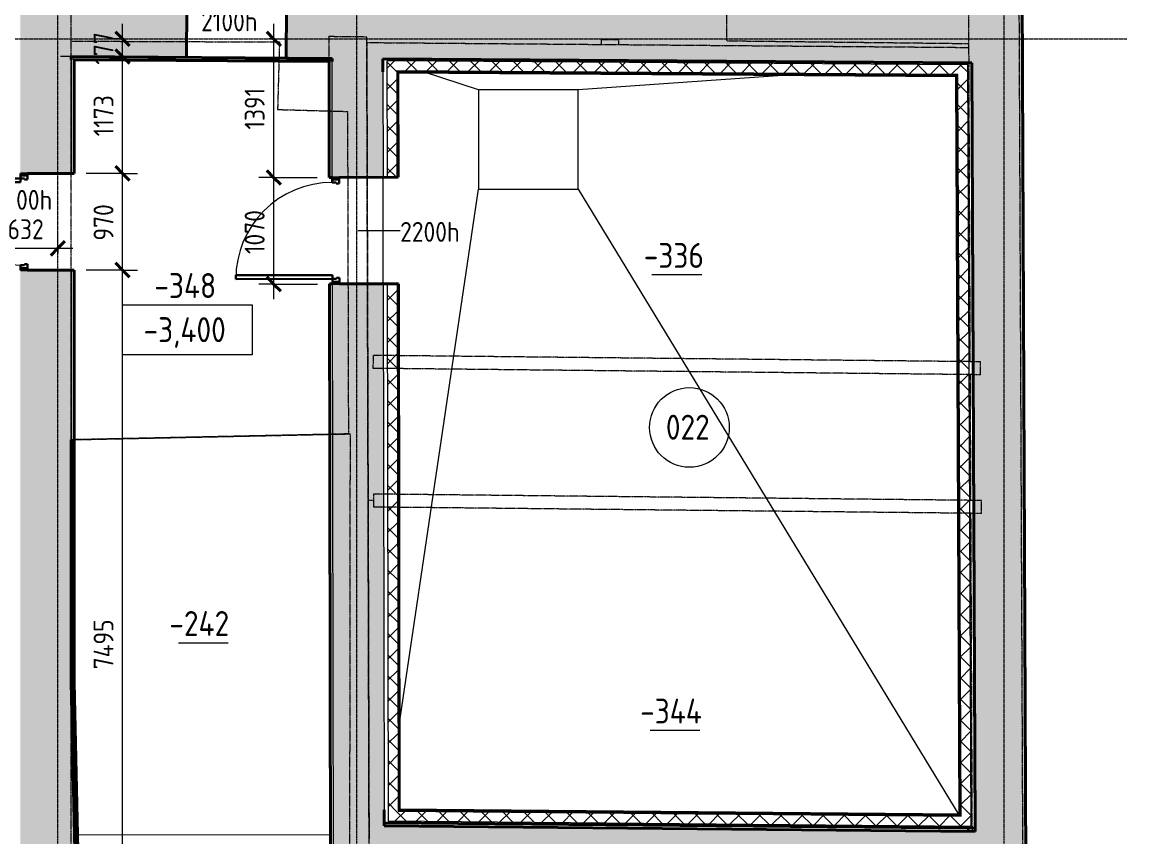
# Model space of a CAD drawing. Header units: millimetres. Extents: x -11886 to 147109, y 276 to 46084.
# Drawn here: x 46050 to 57142, y 28847 to 37025 of the extents above; entities that cross this region are included whole.
import ezdxf

# ---------------------------------------------------------------- set-up
doc = ezdxf.new("R2010")
doc.units = ezdxf.units.MM
doc.linetypes.add('ADSK_Линия сетки', pattern=[25, 20, -2.5, 0, -2.5])
doc.linetypes.add('ADSK_Сверху', pattern=[4.5, 3, -1.5])
for name, color, linetype, lineweight in [('Аннотация', 7, 'Continuous', 20), ('Двери', 7, 'Continuous', 18), ('Каркас', 7, 'Continuous', 18), ('Марки', 7, 'Continuous', 20), ('Марки дверей', 7, 'Continuous', 20), ('Марки помещений', 7, 'Continuous', 20), ('Оси', 7, 'Continuous', 9), ('Отметки', 7, 'Continuous', 9), ('Перекрытие', 7, 'Continuous', 18), ('Размеры', 7, 'Continuous', 9), ('Размеры-100', 7, 'Continuous', 9), ('Стены внутренние', 7, 'Continuous', 18), ('Стены наружные', 7, 'Continuous', 18), ('Стены штриховка', 7, 'Continuous', 18)]:
    doc.layers.add(name, color=color, linetype=linetype, lineweight=lineweight)
doc.styles.add('GOST Common_1', font='GOST_Common.ttf', dxfattribs={"width": 0.9, "height": 250})
doc.styles.add('GOST Common_2', font='GOST_Common.ttf', dxfattribs={"width": 0.9, "height": 200})
doc.dimstyles.new('ADSK_Основной_2_мм_Округление_до_1_мм', dxfattribs={"dimscale": 304.8, "dimtxt": 201.142999, "dimasz": 0.463911, "dimexe": 0.492126, "dimexo": 0.492126, "dimgap": 0.098425, "dimtad": 1, "dimdec": 0, "dimdsep": 46, "dimtxsty": 'GOST Common_2', "dimblk1": 'OBLIQUE', "dimblk2": 'OBLIQUE', "dimsah": 1, "dimcen": 0.09, "dimdle": 0.492126, "dimazin": 2, "dimtfac": 1, "dimtdec": 4, "dimtix": 1, "dimtmove": 0, "dimatfit": 3, "dimfxl": 1, "dimtvp": 1, "dimtolj": 1, "dimtzin": 0, "dimlwd": 20, "dimlwe": 20, "dimarcsym": 2})
pattern_1 = [(45, (0, 0), (-106.06602, 106.06602), []), (135, (0, 0), (-106.06602, -106.06602), [])]

# ---------------------------------------------------------------- blocks, each defined once
blk = doc.blocks.new('Типовая двутавровая балка _АСТО 20-93_ Балки - 130х360мм-784748-00 План подвала кладочный')
at = {"layer": 'Каркас', "color": 253, "linetype": 'ADSK_Сверху', "true_color": 0xaaaaaa}
for p, q in [((-3049.5, 67.5), (-3049.5, -62.5)), ((-3049.5, 67.5), (3049.5, 67.5)), ((3049.5, -62.5), (3049.5, 67.5)), ((-3049.5, -62.5), (3049.5, -62.5))]:
    blk.add_line(p, q, dxfattribs=at)
blk = doc.blocks.new('Типовая двутавровая балка _АСТО 20-93_ Балки - 130х360мм-785250-00 План подвала кладочный')
at = {"layer": 'Каркас', "color": 253, "linetype": 'ADSK_Сверху', "true_color": 0xaaaaaa}
for p, q in [((-3052.5, 67.5), (-3052.5, -62.5)), ((-3052.5, 67.5), (3052.5, 67.5)), ((3052.5, -62.5), (3052.5, 67.5)), ((-3052.5, -62.5), (3052.5, -62.5))]:
    blk.add_line(p, q, dxfattribs=at)
blk = doc.blocks.new('AC_Дверь_Однопольная - Д-8п 1070х2200h-1983182-00 План подвала кладочный')
at = {"layer": 'Двери', "lineweight": 30}
for p, q in [((-485, 1225), (-445, 1225)), ((-485, 255), (-485, 1225)), ((-445, 1225), (-445, 255)), ((-535, 255), (-515, 255)), ((-535, 185), (-535, 255)), ((-515, 255), (-485, 255)), ((-515, 185), (-515, 255)), ((-515, 255), (-515, 185)), ((-445, 255), (-485, 255)), ((-485, 255), (-485, 215)), ((485, 255), (515, 255)), ((485, 215), (485, 255)), ((515, 255), (515, 185)), ((515, 255), (535, 255)), ((515, 185), (515, 255)), ((535, 255), (535, 185)), ((-515, 185), (-535, 185)), ((-475, 185), (-515, 185)), ((-485, 215), (-475, 215)), ((-475, 215), (-475, 185)), ((475, 215), (485, 215)), ((475, 185), (475, 215)), ((515, 185), (475, 185)), ((535, 185), (515, 185))]:
    blk.add_line(p, q, dxfattribs=at)
at = {"layer": 'Двери'}
blk.add_arc((-485, 255), 970, 0, 90, dxfattribs=at)
blk = doc.blocks.new('AC_Дверь_Однопольная - ДН-10л 970х2100h-2500086-00 План подвала кладочный')
at = {"layer": 'Двери', "lineweight": 30}
for p, q in [((435, 1125), (395, 1125)), ((395, 1125), (395, 255)), ((435, 255), (435, 1125)), ((-465, 255), (-485, 255)), ((-485, 255), (-485, 185)), ((-435, 255), (-465, 255)), ((-465, 255), (-465, 185)), ((-465, 185), (-465, 255)), ((-435, 215), (-435, 255)), ((395, 255), (435, 255)), ((465, 255), (435, 255)), ((435, 255), (435, 215)), ((465, 185), (465, 255)), ((485, 255), (465, 255)), ((465, 255), (465, 185)), ((485, 185), (485, 255)), ((-485, 185), (-465, 185)), ((-465, 185), (-425, 185)), ((-425, 215), (-435, 215)), ((-425, 185), (-425, 215)), ((435, 215), (425, 215)), ((425, 215), (425, 185)), ((425, 185), (465, 185)), ((465, 185), (485, 185))]:
    blk.add_line(p, q, dxfattribs=at)
at = {"layer": 'Двери'}
blk.add_arc((435, 255), 870, 90, 180, dxfattribs=at)
blk = doc.blocks.new('ADSK_Марка_Помещение_ОдноЗначение - Номер-247393-00 План подвала кладочный')
at = {"layer": 'Марки помещений'}
blk.add_circle((0, 0), 4, dxfattribs=at)
blk = doc.blocks.new('Высотные отметки - Рамка-5093-00 План подвала кладочный')
at = {"layer": 'Аннотация'}
for p, q in [((-6.5, 0), (-6.5, 5)), ((-6.5, 5), (6.5, 5)), ((6.5, 5), (6.5, 0)), ((6.5, 0), (-6.5, 0))]:
    blk.add_line(p, q, dxfattribs=at)
blk = doc.blocks.new('ADSK_Марка_Перекрытие - Отметка низа-2041711-00 План подвала кладочный')
at = {"layer": 'Марки'}
blk.add_line((-2.5, 0), (2.5, 0), dxfattribs=at)
blk = doc.blocks.new('DIMBLOCK153-00 План подвала кладочный')
at = {"layer": 'Размеры-100', "lineweight": 40}
for p, q in [((47060, 34537), (46989, 34608)), ((47060, 34537), (47130, 34466)), ((47060, 27042), (46989, 27113)), ((47060, 27042), (47130, 26971))]:
    blk.add_line(p, q, dxfattribs=at)
at = {"layer": 'Размеры-100', "lineweight": 20}
for p, q in [((47060, 34537), (46693, 34537)), ((47060, 27042), (47060, 34537)), ((47060, 34537), (47210, 34537)), ((47060, 27042), (46683, 27042)), ((47060, 27042), (47210, 27042))]:
    blk.add_line(p, q, dxfattribs=at)
at = {"layer": 'Размеры-100', "color": 0, "lineweight": 20, "insert": (46768, 30529), "char_height": 200, "width": 625.93, "attachment_point": 1, "rotation": 90, "line_spacing_factor": 1.022761, "style": 'GOST Common_2'}
blk.add_mtext('7495', dxfattribs=at)
blk = doc.blocks.new('_Oblique')
at = {"color": 0, "linetype": 'ByBlock', "lineweight": -2}
blk.add_line((-0.5, -0.5), (0.5, 0.5), dxfattribs=at)
blk = doc.blocks.new('DIMBLOCK154-00 План подвала кладочный')
at = {"layer": 'Размеры-100', "lineweight": 20}
for p, q in [((47060, 35507), (46693, 35507)), ((47060, 34537), (47060, 35507)), ((47060, 35507), (47210, 35507)), ((47060, 34537), (46693, 34537)), ((47060, 34537), (47210, 34537))]:
    blk.add_line(p, q, dxfattribs=at)
at = {"layer": 'Размеры-100', "lineweight": 40}
for p, q in [((47060, 35507), (46989, 35578)), ((47060, 35507), (47130, 35436)), ((47060, 34537), (46989, 34608)), ((47060, 34537), (47130, 34466))]:
    blk.add_line(p, q, dxfattribs=at)
at = {"layer": 'Размеры-100', "color": 0, "lineweight": 20, "insert": (46768, 34833), "char_height": 200, "width": 454.11, "attachment_point": 1, "rotation": 90, "line_spacing_factor": 1.022761, "style": 'GOST Common_2'}
blk.add_mtext('970', dxfattribs=at)
blk = doc.blocks.new('DIMBLOCK155-00 План подвала кладочный')
at = {"layer": 'Размеры-100', "lineweight": 40}
for p, q in [((47060, 36680), (46989, 36751)), ((47060, 36680), (47130, 36609)), ((47060, 35507), (46989, 35578)), ((47060, 35507), (47130, 35436))]:
    blk.add_line(p, q, dxfattribs=at)
at = {"layer": 'Размеры-100', "lineweight": 20}
for p, q in [((47060, 36680), (46436, 36680)), ((47060, 35507), (47060, 36680)), ((47060, 36680), (47210, 36680)), ((47060, 35507), (46693, 35507)), ((47060, 35507), (47210, 35507))]:
    blk.add_line(p, q, dxfattribs=at)
at = {"layer": 'Размеры-100', "color": 0, "lineweight": 20, "insert": (46768, 35879), "char_height": 200, "width": 515.47, "attachment_point": 1, "rotation": 90, "line_spacing_factor": 1.022761, "style": 'GOST Common_2'}
blk.add_mtext('1173', dxfattribs=at)
blk = doc.blocks.new('DIMBLOCK156-00 План подвала кладочный')
at = {"layer": 'Размеры-100', "lineweight": 20}
for p, q in [((47060, 36680), (47060, 37007)), ((47060, 36857), (46910, 36857)), ((47060, 36857), (47110, 36857)), ((47060, 36680), (46436, 36680)), ((47060, 36680), (47210, 36680))]:
    blk.add_line(p, q, dxfattribs=at)
at = {"layer": 'Размеры-100', "lineweight": 40}
for p, q in [((47060, 36857), (46989, 36927)), ((47060, 36857), (47130, 36786)), ((47060, 36680), (46989, 36751)), ((47060, 36680), (47130, 36609))]:
    blk.add_line(p, q, dxfattribs=at)
at = {"layer": 'Размеры-100', "color": 0, "lineweight": 20, "insert": (46768, 36598), "char_height": 200, "width": 409.1, "attachment_point": 1, "rotation": 90, "line_spacing_factor": 1.022761, "style": 'GOST Common_2'}
blk.add_mtext('177', dxfattribs=at)
blk = doc.blocks.new('DIMBLOCK158-00 План подвала кладочный')
at = {"layer": 'Размеры-100', "lineweight": 20}
for p, q in [((45778, 34755), (45778, 34905)), ((46410, 34755), (46410, 34905)), ((45778, 34755), (46560, 34755)), ((45778, 34755), (45778, 34694)), ((46410, 34755), (46410, 34705))]:
    blk.add_line(p, q, dxfattribs=at)
at = {"layer": 'Размеры-100', "lineweight": 40}
for p, q in [((45778, 34755), (45708, 34684)), ((45778, 34755), (45849, 34826)), ((46410, 34755), (46339, 34684)), ((46410, 34755), (46481, 34826))]:
    blk.add_line(p, q, dxfattribs=at)
at = {"layer": 'Размеры-100', "color": 0, "lineweight": 20, "insert": (45905, 35046), "char_height": 200, "width": 454.11, "attachment_point": 1, "line_spacing_factor": 1.022761, "style": 'GOST Common_2'}
blk.add_mtext('632', dxfattribs=at)
blk = doc.blocks.new('DIMBLOCK169-00 План подвала кладочный')
at = {"layer": 'Размеры-100', "lineweight": 20}
for p, q in [((48576, 37007), (48576, 35466)), ((48576, 36857), (48526, 36857)), ((48576, 36857), (48726, 36857)), ((48576, 35466), (48426, 35466)), ((48576, 35466), (49014, 35466))]:
    blk.add_line(p, q, dxfattribs=at)
at = {"layer": 'Размеры-100', "lineweight": 40}
for p, q in [((48576, 36857), (48506, 36927)), ((48576, 36857), (48647, 36786)), ((48576, 35466), (48506, 35537)), ((48576, 35466), (48647, 35395))]:
    blk.add_line(p, q, dxfattribs=at)
at = {"layer": 'Размеры-100', "color": 0, "lineweight": 20, "insert": (48285, 35947), "char_height": 200, "width": 515.47, "attachment_point": 1, "rotation": 90, "line_spacing_factor": 1.022761, "style": 'GOST Common_2'}
blk.add_mtext('1391', dxfattribs=at)
blk = doc.blocks.new('DIMBLOCK170-00 План подвала кладочный')
at = {"layer": 'Размеры-100', "lineweight": 40}
for p, q in [((48576, 35466), (48506, 35537)), ((48576, 35466), (48647, 35395)), ((48576, 34396), (48506, 34467)), ((48576, 34396), (48647, 34325))]:
    blk.add_line(p, q, dxfattribs=at)
at = {"layer": 'Размеры-100', "lineweight": 20}
for p, q in [((48576, 35466), (48426, 35466)), ((48576, 35466), (48576, 34246)), ((48576, 35466), (49014, 35466)), ((48576, 34396), (48426, 34396)), ((48576, 34396), (49016, 34396))]:
    blk.add_line(p, q, dxfattribs=at)
at = {"layer": 'Размеры-100', "color": 0, "lineweight": 20, "insert": (48285, 34697), "char_height": 200, "width": 560.47, "attachment_point": 1, "rotation": 90, "line_spacing_factor": 1.022761, "style": 'GOST Common_2'}
blk.add_mtext('1070', dxfattribs=at)

msp = doc.modelspace()

# ---------------------------------------------------------------- hatches: boundary and pattern name
at = {"layer": 'Стены внутренние', "true_color": 0xc0c0c0}
h = msp.add_hatch(color=9, dxfattribs=at)
h.paths.add_polyline_path([(48998.09, 36661.76), (49001.55, 37171.75), (48705.33, 37173.76), (48701.87, 36663.77), (48824.24, 36662.94)])
h.paths.add_polyline_path([(47701.89, 36670.55), (47705.35, 37180.54), (46543.21, 37188.42), (46543.84, 36678.4)])
for points in [[(55583.51, 36617.12), (55581.31, 37127.14), (49001.55, 37171.75), (48998.09, 36661.76), (53385.05, 36632.02)], [(55617.97, 28652.23), (55616.89, 28902.25), (49685.19, 28956.73), (49685.63, 28706.71), (53385.05, 28672.74)]]:
    msp.add_hatch(color=9, dxfattribs=at).paths.add_polyline_path(points)
h = msp.add_hatch(color=9, dxfattribs=at)
h.paths.add_polyline_path([(49698.99, 21016.69), (49695.04, 23289.82), (49185.04, 23288.94), (49188.98, 21019.89), (49394.34, 21018.6)])
h.paths.add_polyline_path([(49178.93, 26804.17), (49688.93, 26805.06), (49675.74, 34397.8), (49165.74, 34396.91), (49178.75, 26909.6)])
h.paths.add_polyline_path([(49163.88, 35466.91), (49673.88, 35467.79), (49671.81, 36657.19), (49161.8, 36660.65), (49163.73, 35554.58)])
at = {"layer": 'Стены внутренние', "lineweight": 9}
h = msp.add_hatch(dxfattribs=at)
h.set_pattern_fill('FP_1', color=256, style=0, pattern_type=2)
h.set_pattern_definition(pattern_1)
h.paths.add_polyline_path([(55544.03, 36497.38), (55543.6, 36597.39), (49711.85, 36636.92), (49712.02, 36536.92), (55444.03, 36498.06)])
h = msp.add_hatch(dxfattribs=at)
h.set_pattern_fill('FP_1', color=256, style=0, pattern_type=2)
h.set_pattern_definition(pattern_1)
h.paths.add_polyline_path([(49824.93, 29106.72), (49815.74, 34398.04), (49715.74, 34397.86), (49724.93, 29107.6)])
h.paths.add_polyline_path([(49713.88, 35467.86), (49813.88, 35468.04), (49812.02, 36536.24), (49712.02, 36536.92), (49713.73, 35554.58)])
h = msp.add_hatch(dxfattribs=at)
h.set_pattern_fill('FP_1', color=256, style=0, pattern_type=2)
h.set_pattern_definition(pattern_1)
h.paths.add_polyline_path([(55576.23, 29055.94), (55544.03, 36497.38), (55444.03, 36498.06), (55476.22, 29056.83)])
at = {"layer": 'Стены внутренние', "true_color": 0xc0c0c0}
h = msp.add_hatch(color=9, dxfattribs=at)
h.paths.add_polyline_path([(46743.97, 21035.27), (46638.77, 25941.16), (46543.21, 25938.43), (46543.84, 21036.53)])
h.paths.add_polyline_path([(46543.21, 27035.48), (46615.28, 27037.02), (46543.21, 30397.96), (46543.21, 27574.59)])
at = {"layer": 'Стены внутренние', "lineweight": 9}
h = msp.add_hatch(dxfattribs=at)
h.set_pattern_fill('FP_1', color=256, style=0, pattern_type=2)
h.set_pattern_definition(pattern_1)
h.paths.add_polyline_path([(55576.66, 28955.93), (55576.23, 29055.94), (49724.93, 29107.6), (49725.1, 29007.6), (53385.05, 28975.28)])
at = {"layer": 'Стены наружные', "true_color": 0xc0c0c0}
h = msp.add_hatch(color=9, dxfattribs=at)
h.paths.add_polyline_path([(46543.21, 21035.78), (46543.21, 25938.43), (46033.21, 25938.43), (46033.21, 21035.78), (46321.51, 21035.78)])
h.paths.add_polyline_path([(46543.21, 27029.93), (46543.21, 34537.12), (46033.21, 34537.12), (46033.21, 27029.93)])
h.paths.add_polyline_path([(46033.21, 35507.12), (46543.21, 35507.12), (46543.21, 41485.29), (46033.21, 41485.29), (46033.21, 35554.58)])
h.paths.add_polyline_path([(46033.21, 42485.29), (46543.21, 42485.29), (46543.21, 43731.91), (46033.21, 43731.91), (46033.21, 42985.29)])
msp.add_hatch(color=9, dxfattribs=at).paths.add_polyline_path([(56161.19, 20976.05), (56065.51, 43091.91), (55555.5, 43091.91), (55651.17, 20979.26), (55665.45, 20979.17)])

# ---------------------------------------------------------------- linework, layer by layer
at = {"layer": 'Марки дверей'}
msp.add_line((49419.81, 34932.35), (49845.85, 34932.35), dxfattribs=at)
at = {"layer": 'Оси', "linetype": 'ADSK_Линия сетки'}
for p, q in [((46409.91, 1075.56), (46409.91, 44534.79)), ((49409.91, 1075.56), (49409.91, 44534.79)), ((55909.91, 1075.56), (55909.91, 44534.79)), ((-11086.22, 36856.79), (57141.72, 36856.79))]:
    msp.add_line(p, q, dxfattribs=at)
at = {"layer": 'Перекрытие', "color": 136, "true_color": 0x008080}
for p, q in [((48703.61, 36919.87), (48704.76, 37173.76)), ((47703.62, 36925.54), (47702.46, 36670.55)), ((50632.62, 36347.17), (50089.68, 36522.36)), ((53780.11, 36497.34), (51632.62, 36347.17)), ((50632.62, 36347.17), (50632.62, 35347.17)), ((51632.62, 36347.17), (50632.62, 36347.17)), ((51632.62, 35347.17), (51632.62, 36347.17)), ((49673.88, 35466.79), (49233.88, 35466.03)), ((49675.74, 34397.8), (49673.88, 35467.79)), ((49675.74, 34397.8), (49673.88, 35466.79)), ((49835.43, 29970.09), (50632.62, 35347.17)), ((50632.62, 35347.17), (51632.62, 35347.17)), ((51632.62, 35347.17), (55454.45, 29069.01)), ((49685.19, 28956.73), (49689.82, 28987.92)), ((49145.34, 28868.57), (46606.12, 28863.36)), ((55535.24, 28936.3), (55555.63, 28902.81)), ((55555.39, 28936.12), (55555.63, 28902.81))]:
    msp.add_line(p, q, dxfattribs=at)
at = {"layer": 'Перекрытие', "color": 9, "linetype": 'ADSK_Сверху', "true_color": 0xc2c2c2}
for p, q in [((46543.84, 36834.26), (48634.28, 36825.99)), ((48634.28, 36825.99), (48615.38, 36147.91)), ((49514.26, 36820.27), (55552.85, 36771.02)), ((49537.16, 28830.93), (49514.26, 36820.27)), ((48615.38, 36147.91), (49317.37, 36128.34)), ((49317.37, 36128.34), (49326.35, 32891.97)), ((46543.84, 32833.27), (49342.9, 32892.17)), ((49326.35, 32891.97), (46543.84, 32833.28)), ((49342.9, 32892.17), (49337.75, 28700.38)), ((49527.43, 32225.97), (49577.64, 32225.44))]:
    msp.add_line(p, q, dxfattribs=at)
at = {"layer": 'Стены внутренние', "lineweight": 40}
for p, q in [((47701.89, 36670.55), (47705.35, 37180.54)), ((48705.33, 37173.76), (48701.87, 36663.77)), ((49161.8, 36660.65), (46543.21, 36678.41)), ((46543.21, 36678.41), (46543.21, 36648.4)), ((46543.21, 36678.41), (47701.89, 36670.55)), ((46573.21, 36648.2), (49131.86, 36630.85)), ((46573.21, 35507.12), (46573.21, 36648.2)), ((48701.87, 36663.77), (49161.8, 36660.65)), ((49131.86, 36630.85), (49133.88, 35466.86)), ((49161.6, 36630.65), (49161.8, 36660.65)), ((49161.86, 36630.65), (49161.6, 36630.65)), ((49161.8, 36660.65), (49161.86, 36630.65)), ((49672.04, 36525.19), (49671.81, 36657.19)), ((49671.81, 36657.19), (55583.51, 36617.12)), ((55583.51, 36617.12), (55583.51, 36617.12)), ((55616.75, 28935.58), (55583.51, 36617.12)), ((49824.04, 36524.16), (55432.08, 36486.14)), ((49825.88, 35468.06), (49824.04, 36524.16)), ((55432.08, 36486.14), (55464.17, 29068.93)), ((46543.21, 35507.12), (46573.21, 35507.12)), ((49133.88, 35466.86), (49163.88, 35466.91)), ((49233.88, 35467.03), (49825.88, 35468.06)), ((46573.21, 34537.12), (46543.21, 34537.12)), ((46573.21, 32833.58), (46573.21, 34537.12)), ((49165.74, 34396.91), (49135.74, 34396.86)), ((49135.74, 34396.86), (49152.67, 24655.15)), ((49827.74, 34398.06), (49235.74, 34397.03)), ((49836.91, 29118.61), (49827.74, 34398.06)), ((46573.21, 30398.28), (46573.21, 32833.58)), ((46743.97, 21035.27), (46543.21, 30397.96)), ((46773.33, 21065.08), (46573.21, 30398.28)), ((49685.19, 28956.73), (49684.91, 29119.96)), ((55464.17, 29068.93), (49836.91, 29118.61)), ((49685.14, 28987.95), (55616.75, 28935.58)), ((55616.89, 28902.25), (49685.19, 28956.73))]:
    msp.add_line(p, q, dxfattribs=at)
at = {"layer": 'Стены внутренние', "color": 253, "linetype": 'ADSK_Сверху', "true_color": 0xaaaaaa}
for p, q in [((53123.89, 36837.85), (53127.87, 37189.42)), ((49130.81, 36883.07), (49132.94, 36133.48)), ((49130.81, 36883.07), (49510.83, 36878.77)), ((49520.12, 33605.35), (49510.83, 36878.77)), ((51864.87, 36852.11), (51864.87, 36801.1)), ((51864.87, 36852.11), (52040.87, 36850.11)), ((52040.87, 36799.66), (52040.87, 36850.11)), ((53123.89, 36837.85), (55552.68, 36810.34)), ((49519.72, 34916.07), (49516.4, 34916.07)), ((49516.82, 34768.07), (49520.14, 34768.07)), ((49520.57, 34618.07), (49517.25, 34618.07)), ((49517.67, 34470.07), (49521, 34470.07)), ((49523.47, 33605.35), (49520.12, 33605.35)), ((49535.29, 28263.16), (49520.12, 33605.35)), ((49520.54, 33457.35), (49523.9, 33457.35)), ((49528.54, 31838.07), (49525.14, 31838.07)), ((49525.56, 31690.07), (49528.96, 31690.07))]:
    msp.add_line(p, q, dxfattribs=at)
at = {"layer": 'Стены внутренние'}
for p, q in [((46543.21, 34537.12), (46543.21, 32833.58)), ((49179.02, 26752.8), (49165.74, 34396.91))]:
    msp.add_line(p, q, dxfattribs=at)
at = {"layer": 'Стены наружные', "color": 253, "linetype": 'ADSK_Сверху', "true_color": 0xaaaaaa}
for p, q in [((56131.69, 20861.57), (56032.62, 43759.21)), ((46543.21, 20424.06), (46543.21, 43249.21)), ((55524.82, 43249.21), (55566.49, 33617.09)), ((55567.06, 33487.08), (55572.52, 32224.97)), ((55573.08, 32094.95), (55586.89, 28902.52))]:
    msp.add_line(p, q, dxfattribs=at)
at = {"layer": 'Стены наружные', "lineweight": 40}
for p, q in [((56161.19, 20976.05), (56062.74, 43731.91)), ((46543.21, 36658.4), (46543.21, 36678.41)), ((55583.51, 36617.12), (55616.89, 28902.25)), ((46103.21, 35507.12), (46543.21, 35507.12)), ((46543.21, 34537.12), (46103.21, 34537.12)), ((46543.21, 30397.96), (46543.21, 32833.58))]:
    msp.add_line(p, q, dxfattribs=at)
at = {"layer": 'Стены штриховка'}
for p, q in [((46543.21, 36648.4), (46543.21, 35507.12)), ((49141.84, 36640.79), (46563.21, 36658.27)), ((46563.21, 36658.27), (46563.21, 35507.12)), ((49143.88, 35466.87), (49141.84, 36640.79)), ((49163.88, 35466.91), (49161.86, 36630.65)), ((55543.6, 36597.39), (49711.85, 36636.92)), ((49711.85, 36636.92), (49713.88, 35467.86)), ((49672.04, 36525.19), (49673.88, 35467.79)), ((55444.03, 36498.06), (49812.02, 36536.24)), ((49812.02, 36536.24), (49813.88, 35468.04)), ((55434.07, 36488.13), (49822.04, 36526.17)), ((49822.04, 36526.17), (49823.88, 35468.05)), ((55476.22, 29056.83), (55444.03, 36498.06)), ((55576.66, 28955.93), (55543.6, 36597.39)), ((55466.18, 29066.91), (55434.07, 36488.13)), ((46563.21, 34537.12), (46563.21, 32833.58)), ((49162.67, 24655.17), (49145.74, 34396.87)), ((49675.74, 34397.8), (49684.91, 29119.96)), ((49715.74, 34397.86), (49725.1, 29007.6)), ((49815.74, 34398.04), (49824.93, 29106.72)), ((49825.74, 34398.06), (49834.91, 29116.63)), ((46563.21, 32833.58), (46563.21, 30398.17)), ((46563.21, 30398.17), (46763.54, 21055.14)), ((49824.93, 29106.72), (55476.22, 29056.83)), ((49834.91, 29116.63), (55466.18, 29066.91)), ((49725.1, 29007.6), (55576.66, 28955.93))]:
    msp.add_line(p, q, dxfattribs=at)

# ---------------------------------------------------------------- block references
at = {"layer": 'Двери'}
for name, p, rotation in [('AC_Дверь_Однопольная - ДН-10л 970х2100h-2500086-00 План подвала кладочный', (46288.21, 35022.12), 89.99999999999991), ('AC_Дверь_Однопольная - Д-8п 1070х2200h-1983182-00 План подвала кладочный', (49419.81, 34932.35), 90.09955704291379)]:
    msp.add_blockref(name, p, dxfattribs=dict(at, rotation=rotation))
at = {"layer": 'Каркас', "color": 253, "linetype": 'ADSK_Сверху', "true_color": 0xaaaaaa}
for name, p, rotation in [('Типовая двутавровая балка _АСТО 20-93_ Балки - 130х360мм-784748-00 План подвала кладочный', (52622.9, 33585.51), 179.3981531340127), ('Типовая двутавровая балка _АСТО 20-93_ Балки - 130х360мм-785250-00 План подвала кладочный', (52629.97, 32193.37), 179.3981531340109)]:
    msp.add_blockref(name, p, dxfattribs=dict(at, rotation=rotation))
at = {"layer": 'Марки', "xscale": 99.99999999999993, "yscale": 99.99999999999993, "zscale": 99.99999999999993}
for p in [(52623.4, 34490.53), (47719.26, 34188.11), (47869.85, 30796.28), (52605, 29917.4)]:
    msp.add_blockref('ADSK_Марка_Перекрытие - Отметка низа-2041711-00 План подвала кладочный', p, dxfattribs=at)
at = {"layer": 'Марки помещений', "xscale": 99.99999999999993, "yscale": 99.99999999999993, "zscale": 99.99999999999993}
msp.add_blockref('ADSK_Марка_Помещение_ОдноЗначение - Номер-247393-00 План подвала кладочный', (52749.6, 32956.58), dxfattribs=at)
at = {"layer": 'Отметки', "lineweight": 20, "xscale": 99.99999999999993, "yscale": 99.99999999999993, "zscale": 99.99999999999993}
msp.add_blockref('Высотные отметки - Рамка-5093-00 План подвала кладочный', (47709.57, 33686.49), dxfattribs=at)

# ---------------------------------------------------------------- texts
at = {"layer": 'Марки', "lineweight": 9, "char_height": 250, "attachment_point": 1, "style": 'GOST Common_1'}
for s, insert, width in [('-336', (52291.47, 34808.36), 779.2402), ('-348', (47378.33, 34505.95), 800.8858), ('-242', (47528.92, 31114.11), 800.8858), ('-344', (52255.07, 30235.24), 822.5314)]:
    msp.add_mtext(s, dxfattribs=dict(at, insert=insert, width=width))
at = {"layer": 'Марки дверей', "lineweight": 9, "char_height": 200, "attachment_point": 1, "style": 'GOST Common_2'}
for s, insert, width in [('2100h', (47847.93, 37132.62), 743.1643), ('2100h', (45787.28, 35340.99), 743.1643), ('2200h', (49845.85, 35019.92), 793.6706)]:
    msp.add_mtext(s, dxfattribs=dict(at, insert=insert, width=width))
at = {"layer": 'Марки помещений', "lineweight": 9, "insert": (52513.34, 33084.31), "char_height": 250, "width": 584.4302, "attachment_point": 1, "style": 'GOST Common_1'}
msp.add_mtext('022', dxfattribs=at)
at = {"layer": 'Отметки', "lineweight": 20, "insert": (47269.58, 34063.19), "char_height": 250, "width": 1055.9762, "attachment_point": 1, "line_spacing_factor": 1.022761, "style": 'GOST Common_1'}
msp.add_mtext('-3,400', dxfattribs=at)

# ---------------------------------------------------------------- dimensions: what is measured, and where the dimension line sits
at = {"layer": 'Размеры', "lineweight": 20}
for base, p1, p2, override, picture, middle in [((47059.75, 36856.79), (46286.48, 36680.15), (46959.77, 36856.79), {"dimpost": '<>', "dimfxl": 696.069943}, 'DIMBLOCK156-00 План подвала кладочный', (46929.75, 36768.47)), ((48576.26, 35465.91), (48676.25, 36856.79), (49163.88, 35465.91), {"dimpost": '<>', "dimfxl": 1473.883885}, 'DIMBLOCK169-00 План подвала кладочный', (48446.26, 36161.35)), ((47059.75, 36680.15), (46543.21, 35507.12), (46286.48, 36680.15), {"dimpost": '<>', "dimfxl": 1200.786563}, 'DIMBLOCK155-00 План подвала кладочный', (46929.75, 36093.64)), ((47059.75, 35507.12), (46543.21, 34537.12), (46543.21, 35507.12), {"dimpost": '<>', "dimfxl": 970}, 'DIMBLOCK154-00 План подвала кладочный', (46929.75, 35022.12)), ((48576.26, 34395.91), (49163.88, 35465.91), (49165.74, 34395.91), {"dimpost": '<>', "dimfxl": 1070}, 'DIMBLOCK170-00 План подвала кладочный', (48446.26, 34930.91)), ((47059.75, 34537.12), (46532.76, 27042.17), (46543.21, 34537.12), {"dimpost": '<>', "dimfxl": 7494.961931}, 'DIMBLOCK153-00 План подвала кладочный', (46929.75, 30789.65))]:
    dim = msp.add_linear_dim(base=base, p1=p1, p2=p2, angle=90, dimstyle='ADSK_Основной_2_мм_Округление_до_1_мм', override=override, dxfattribs=at)
    dim.commit()
    dim.dimension.update_dxf_attribs({"geometry": picture, "text_midpoint": middle})
dim = msp.add_linear_dim(base=(46409.91, 34754.9), p1=(45778.31, 34543.76), p2=(46409.91, 34854.89), dimstyle='ADSK_Основной_2_мм_Округление_до_1_мм', override={"dimpost": '<>', "dimfxl": 704.073996}, dxfattribs=at)
dim.commit()
dim.dimension.update_dxf_attribs({"geometry": 'DIMBLOCK158-00 План подвала кладочный', "text_midpoint": (46094.11, 34884.9)})

doc.saveas('drawing.dxf')
